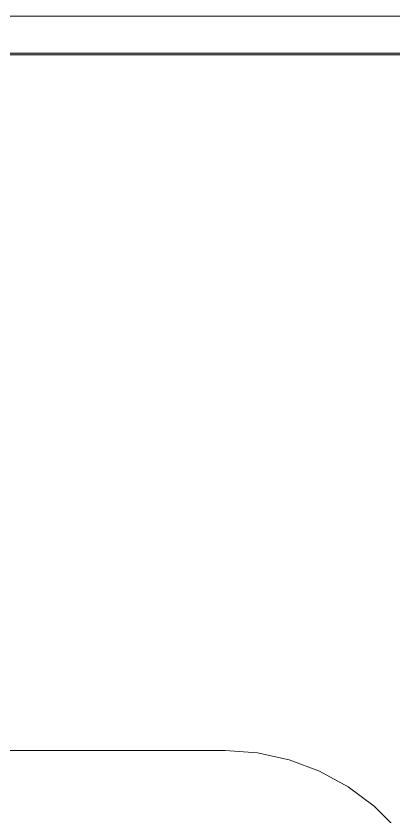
# Model space of a CAD drawing. Header units: millimetres. Extents: x 805 to 6044844, y 120 to 7887884.
# Drawn here: x 5984144 to 5999075, y 7856255 to 7887884 of the extents above; entities that cross this region are included whole.
import ezdxf

# ---------------------------------------------------------------- set-up
doc = ezdxf.new("R2010")
doc.units = ezdxf.units.MM

msp = doc.modelspace()

# ---------------------------------------------------------------- hatches: boundary and pattern name
h = msp.add_hatch(color=0)
h.dxf.hatch_style = 2
h.paths.add_polyline_path([(6043379, 7886420), (6043309, 7886350), (5922490, 7886350), (5922420, 7886420)])

# ---------------------------------------------------------------- linework, layer by layer
at = {"color": 0, "lineweight": 0}
for points in [[(5918705, 7798792), (5918705, 7887884), (6044844, 7887884), (6044844, 7798792)], [(6043379, 7886420), (6043309, 7886350), (5922490, 7886350), (5922420, 7886420)]]:
    msp.add_lwpolyline(points, close=True, dxfattribs=at)
for points in [[(5992400, 7858875), (5937905, 7858875)], [(6001399, 7849876), (6001307, 7851157), (6001034, 7852412), (6000586, 7853614), (5999971, 7854741), (5999201, 7855769), (5998293, 7856677), (5997265, 7857447), (5996138, 7858062), (5994935, 7858511), (5993681, 7858784), (5992400, 7858875)]]:
    msp.add_lwpolyline(points, dxfattribs=at)

doc.saveas('drawing.dxf')
